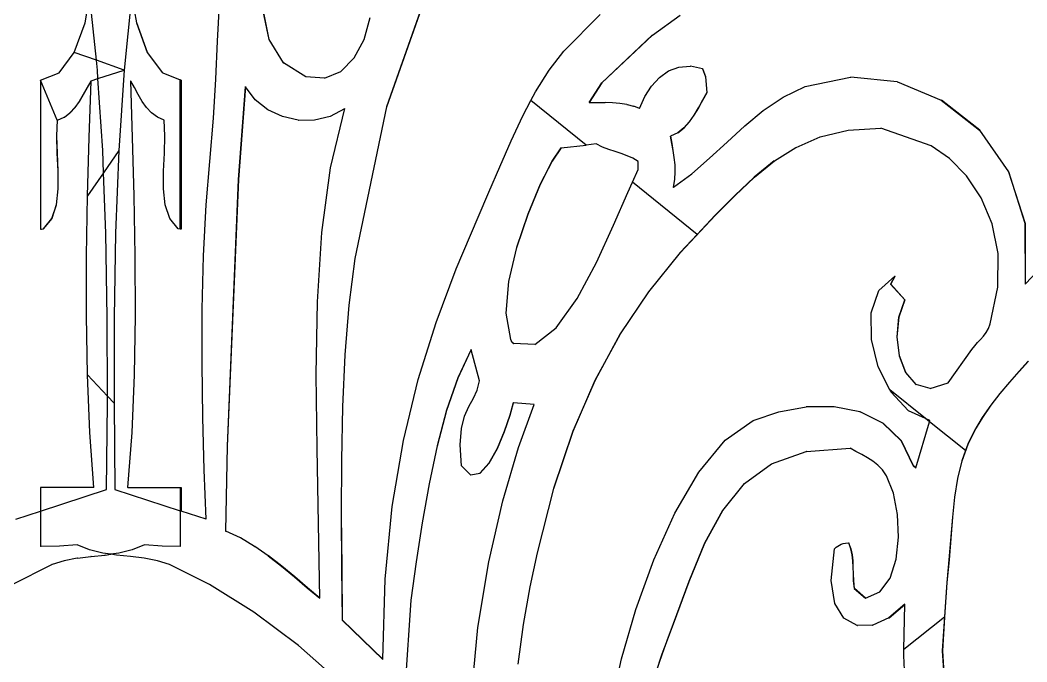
# Model space of a CAD drawing. Header units: inches. Extents: x -343 to 13887, y -13069 to -746.
# Drawn here: x 2805.66 to 2816.23, y -9220.88 to -9214.14 of the extents above; entities that cross this region are included whole.
import ezdxf

# ---------------------------------------------------------------- set-up
doc = ezdxf.new("R2010")
doc.units = ezdxf.units.IN
doc.header["$LTSCALE"] = 17
doc.header["$MEASUREMENT"] = 0

msp = doc.modelspace()

# ---------------------------------------------------------------- linework, layer by layer
for p, q in [((2809.51, -9215.055), (2809.985, -9213.705)), ((2806.342, -9214.17), (2806.392, -9213.889)), ((2806.461, -9214.565), (2806.392, -9213.889)), ((2806.832, -9213.889), (2806.752, -9214.669)), ((2806.833, -9213.899), (2806.882, -9214.17)), ((2806.885, -9214.17), (2806.834, -9213.889)), ((2807.734, -9214.365), (2807.755, -9213.979)), ((2808.21, -9214.05), (2808.272, -9214.348)), ((2808.275, -9214.348), (2808.213, -9214.05)), ((2809.273, -9214.346), (2809.335, -9214.116)), ((2809.86, -9214.051), (2809.507, -9215.055)), ((2811.367, -9214.468), (2811.749, -9214.084)), ((2812.298, -9214.302), (2812.588, -9214.091)), ((2806.229, -9214.482), (2806.342, -9214.17)), ((2806.885, -9214.17), (2806.882, -9214.17)), ((2806.882, -9214.17), (2806.994, -9214.482)), ((2806.997, -9214.482), (2806.885, -9214.17)), ((2808.272, -9214.348), (2808.275, -9214.348)), ((2808.272, -9214.348), (2808.421, -9214.59)), ((2808.424, -9214.59), (2808.275, -9214.348)), ((2809.168, -9214.54), (2809.273, -9214.346)), ((2812.295, -9214.302), (2811.765, -9214.8)), ((2811.768, -9214.8), (2812.298, -9214.302)), ((2812.295, -9214.302), (2812.298, -9214.302)), ((2807.715, -9214.763), (2807.734, -9214.365)), ((2806.069, -9214.697), (2806.229, -9214.482)), ((2806.461, -9214.565), (2806.229, -9214.482)), ((2806.997, -9214.482), (2806.994, -9214.482)), ((2806.994, -9214.482), (2807.154, -9214.697)), ((2807.157, -9214.697), (2806.997, -9214.482)), ((2809.027, -9214.681), (2809.168, -9214.54)), ((2811.213, -9214.668), (2811.367, -9214.468)), ((2806.752, -9214.669), (2806.461, -9214.565)), ((2806.472, -9214.669), (2806.461, -9214.565)), ((2808.421, -9214.59), (2808.424, -9214.59)), ((2808.658, -9214.738), (2808.424, -9214.59)), ((2811.07, -9214.897), (2811.213, -9214.668)), ((2812.467, -9214.677), (2812.575, -9214.636)), ((2812.575, -9214.636), (2812.695, -9214.628)), ((2812.695, -9214.628), (2812.698, -9214.628)), ((2812.825, -9214.655), (2812.698, -9214.628)), ((2812.825, -9214.655), (2812.828, -9214.655)), ((2812.825, -9214.655), (2812.855, -9214.738)), ((2812.857, -9214.738), (2812.828, -9214.655)), ((2805.876, -9214.773), (2806.069, -9214.697)), ((2805.876, -9214.773), (2805.876, -9216.336)), ((2806.051, -9215.194), (2805.876, -9214.773)), ((2806.405, -9214.779), (2806.477, -9214.756)), ((2806.477, -9214.756), (2806.472, -9214.669)), ((2806.477, -9214.756), (2806.752, -9214.669)), ((2806.527, -9215.512), (2806.477, -9214.756)), ((2806.752, -9214.669), (2806.696, -9215.512)), ((2807.157, -9214.697), (2807.154, -9214.697)), ((2807.157, -9214.697), (2807.342, -9214.771)), ((2807.35, -9214.773), (2807.342, -9214.771)), ((2807.342, -9214.793), (2807.342, -9214.771)), ((2807.342, -9214.793), (2807.35, -9214.773)), ((2807.35, -9214.773), (2807.35, -9216.336)), ((2807.692, -9215.171), (2807.715, -9214.763)), ((2808.658, -9214.738), (2808.661, -9214.738)), ((2808.855, -9214.753), (2808.661, -9214.738)), ((2808.855, -9214.753), (2809.027, -9214.681)), ((2812.288, -9214.835), (2812.371, -9214.744)), ((2812.371, -9214.744), (2812.467, -9214.677)), ((2812.855, -9214.738), (2812.857, -9214.738)), ((2812.855, -9214.738), (2812.869, -9214.904)), ((2812.872, -9214.904), (2812.857, -9214.738)), ((2813.9, -9214.841), (2814.378, -9214.742)), ((2814.378, -9214.742), (2814.38, -9214.742)), ((2814.866, -9214.792), (2814.38, -9214.742)), ((2806.363, -9214.852), (2806.322, -9214.925)), ((2806.325, -9214.925), (2806.366, -9214.852)), ((2806.405, -9214.779), (2806.363, -9214.852)), ((2806.366, -9214.852), (2806.363, -9214.852)), ((2806.366, -9214.852), (2806.405, -9214.784)), ((2806.385, -9215.374), (2806.405, -9214.784)), ((2806.405, -9214.784), (2806.405, -9214.779)), ((2806.819, -9214.779), (2806.838, -9215.374)), ((2806.822, -9214.784), (2806.819, -9214.779)), ((2806.841, -9215.374), (2806.822, -9214.784)), ((2806.861, -9214.852), (2806.822, -9214.784)), ((2806.901, -9214.925), (2806.861, -9214.852)), ((2807.342, -9216.336), (2807.342, -9214.793)), ((2808.025, -9214.841), (2807.951, -9215.816)), ((2807.954, -9215.816), (2808.027, -9214.845)), ((2808.027, -9214.845), (2808.025, -9214.841)), ((2808.129, -9214.979), (2808.027, -9214.845)), ((2811.765, -9214.8), (2811.632, -9215.007)), ((2811.635, -9215.007), (2811.768, -9214.8)), ((2811.765, -9214.8), (2811.768, -9214.8)), ((2812.218, -9214.945), (2812.288, -9214.835)), ((2813.67, -9214.953), (2813.9, -9214.841)), ((2814.866, -9214.792), (2814.869, -9214.792)), ((2814.869, -9214.792), (2815.33, -9214.982)), ((2806.322, -9214.925), (2806.281, -9214.996)), ((2806.283, -9214.996), (2806.325, -9214.925)), ((2806.322, -9214.925), (2806.325, -9214.925)), ((2806.943, -9214.996), (2806.901, -9214.925)), ((2808.262, -9215.084), (2808.129, -9214.979)), ((2811.022, -9214.988), (2811.07, -9214.897)), ((2812.162, -9215.07), (2812.218, -9214.945)), ((2812.824, -9214.983), (2812.78, -9215.063)), ((2812.783, -9215.063), (2812.827, -9214.983)), ((2812.869, -9214.904), (2812.824, -9214.983)), ((2812.824, -9214.983), (2812.827, -9214.983)), ((2812.827, -9214.983), (2812.872, -9214.904)), ((2812.869, -9214.904), (2812.872, -9214.904)), ((2813.461, -9215.093), (2813.67, -9214.953)), ((2815.33, -9214.982), (2815.732, -9215.3)), ((2815.33, -9214.982), (2815.333, -9214.982)), ((2815.735, -9215.3), (2815.333, -9214.982)), ((2806.235, -9215.061), (2806.183, -9215.117)), ((2806.186, -9215.117), (2806.238, -9215.061)), ((2806.281, -9214.996), (2806.235, -9215.061)), ((2806.235, -9215.061), (2806.238, -9215.061)), ((2806.238, -9215.061), (2806.283, -9214.996)), ((2806.281, -9214.996), (2806.283, -9214.996)), ((2806.988, -9215.061), (2806.943, -9214.996)), ((2807.04, -9215.117), (2806.988, -9215.061)), ((2808.415, -9215.156), (2808.262, -9215.084)), ((2808.918, -9215.15), (2809.07, -9215.071)), ((2808.919, -9215.693), (2809.07, -9215.071)), ((2809.07, -9215.071), (2809.07, -9215.07)), ((2809.507, -9215.055), (2809.173, -9216.646)), ((2809.176, -9216.646), (2809.51, -9215.055)), ((2809.507, -9215.055), (2809.51, -9215.055)), ((2810.938, -9215.147), (2811.022, -9214.988)), ((2811.602, -9215.455), (2811.022, -9214.988)), ((2811.632, -9215.007), (2811.635, -9215.007)), ((2811.635, -9215.007), (2811.716, -9215.007)), ((2811.716, -9215.007), (2811.719, -9215.007)), ((2811.719, -9215.007), (2811.717, -9215.007)), ((2811.719, -9215.007), (2811.798, -9215.007)), ((2811.798, -9215.007), (2811.801, -9215.007)), ((2811.878, -9215.011), (2811.801, -9215.007)), ((2811.878, -9215.011), (2811.88, -9215.011)), ((2811.955, -9215.017), (2811.88, -9215.011)), ((2811.955, -9215.017), (2811.957, -9215.017)), ((2812.028, -9215.029), (2811.957, -9215.017)), ((2812.028, -9215.029), (2812.031, -9215.029)), ((2812.031, -9215.029), (2812.098, -9215.046)), ((2812.098, -9215.046), (2812.101, -9215.046)), ((2812.162, -9215.07), (2812.101, -9215.046)), ((2812.78, -9215.063), (2812.734, -9215.14)), ((2812.737, -9215.14), (2812.783, -9215.063)), ((2812.78, -9215.063), (2812.783, -9215.063)), ((2806.051, -9215.194), (2806.043, -9215.358)), ((2806.045, -9215.358), (2806.054, -9215.194)), ((2806.051, -9215.194), (2806.054, -9215.194)), ((2806.054, -9215.194), (2806.123, -9215.163)), ((2806.123, -9215.163), (2806.126, -9215.163)), ((2806.126, -9215.163), (2806.183, -9215.117)), ((2806.183, -9215.117), (2806.186, -9215.117)), ((2807.101, -9215.163), (2807.04, -9215.117)), ((2807.172, -9215.194), (2807.101, -9215.163)), ((2807.181, -9215.358), (2807.172, -9215.194)), ((2807.614, -9216.084), (2807.692, -9215.171)), ((2808.58, -9215.192), (2808.415, -9215.156)), ((2808.58, -9215.192), (2808.583, -9215.192)), ((2808.583, -9215.192), (2808.749, -9215.191)), ((2808.749, -9215.191), (2808.752, -9215.191)), ((2808.752, -9215.191), (2808.915, -9215.15)), ((2808.915, -9215.15), (2808.918, -9215.15)), ((2810.814, -9215.412), (2810.938, -9215.147)), ((2812.734, -9215.14), (2812.684, -9215.212)), ((2812.687, -9215.212), (2812.737, -9215.14)), ((2812.734, -9215.14), (2812.737, -9215.14)), ((2813.266, -9215.253), (2813.461, -9215.093)), ((2812.628, -9215.274), (2812.563, -9215.325)), ((2812.566, -9215.325), (2812.631, -9215.274)), ((2812.684, -9215.212), (2812.628, -9215.274)), ((2812.628, -9215.274), (2812.631, -9215.274)), ((2812.631, -9215.274), (2812.687, -9215.212)), ((2812.684, -9215.212), (2812.687, -9215.212)), ((2813.081, -9215.424), (2813.266, -9215.253)), ((2814.06, -9215.369), (2814.351, -9215.3)), ((2814.354, -9215.3), (2814.351, -9215.3)), ((2814.354, -9215.3), (2814.696, -9215.277)), ((2815.225, -9215.464), (2814.696, -9215.277)), ((2815.732, -9215.3), (2815.735, -9215.3)), ((2815.732, -9215.3), (2816.037, -9215.735)), ((2816.04, -9215.735), (2815.735, -9215.3)), ((2806.043, -9215.358), (2806.048, -9215.54)), ((2806.043, -9215.358), (2806.045, -9215.358)), ((2806.051, -9215.54), (2806.045, -9215.358)), ((2806.369, -9215.989), (2806.385, -9215.374)), ((2806.838, -9215.374), (2806.855, -9215.989)), ((2806.841, -9215.374), (2806.838, -9215.374)), ((2806.858, -9215.989), (2806.841, -9215.374)), ((2807.176, -9215.54), (2807.181, -9215.358)), ((2812.486, -9215.36), (2812.489, -9215.36)), ((2812.486, -9215.36), (2812.5, -9215.437)), ((2812.563, -9215.325), (2812.489, -9215.36)), ((2812.503, -9215.437), (2812.489, -9215.36)), ((2812.563, -9215.325), (2812.566, -9215.325)), ((2813.805, -9215.479), (2814.057, -9215.369)), ((2814.057, -9215.369), (2814.06, -9215.369)), ((2806.536, -9215.745), (2806.527, -9215.512)), ((2806.696, -9215.512), (2806.536, -9215.745)), ((2806.696, -9215.512), (2806.663, -9216.38)), ((2810.696, -9215.682), (2810.814, -9215.412)), ((2811.338, -9215.484), (2811.245, -9215.625)), ((2811.247, -9215.625), (2811.341, -9215.484)), ((2811.341, -9215.484), (2811.338, -9215.484)), ((2811.341, -9215.484), (2811.602, -9215.455)), ((2811.707, -9215.443), (2811.602, -9215.455)), ((2811.772, -9215.476), (2811.707, -9215.443)), ((2811.839, -9215.501), (2811.772, -9215.476)), ((2811.905, -9215.523), (2811.839, -9215.501)), ((2812.5, -9215.437), (2812.503, -9215.437)), ((2812.5, -9215.437), (2812.513, -9215.512)), ((2812.516, -9215.512), (2812.503, -9215.437)), ((2812.513, -9215.512), (2812.516, -9215.512)), ((2812.513, -9215.512), (2812.524, -9215.587)), ((2812.527, -9215.587), (2812.516, -9215.512)), ((2812.897, -9215.594), (2813.081, -9215.424)), ((2813.578, -9215.622), (2813.802, -9215.479)), ((2813.802, -9215.479), (2813.805, -9215.479)), ((2815.416, -9215.596), (2815.225, -9215.464)), ((2806.048, -9215.54), (2806.051, -9215.54)), ((2806.048, -9215.54), (2806.056, -9215.729)), ((2806.059, -9215.729), (2806.051, -9215.54)), ((2807.167, -9215.729), (2807.176, -9215.54)), ((2811.97, -9215.544), (2811.905, -9215.523)), ((2812.033, -9215.567), (2811.97, -9215.544)), ((2812.092, -9215.594), (2812.033, -9215.567)), ((2812.148, -9215.629), (2812.092, -9215.594)), ((2812.524, -9215.587), (2812.532, -9215.661)), ((2812.524, -9215.587), (2812.527, -9215.587)), ((2812.535, -9215.661), (2812.527, -9215.587)), ((2812.711, -9215.756), (2812.897, -9215.594)), ((2815.594, -9215.779), (2815.416, -9215.596)), ((2808.827, -9216.374), (2808.919, -9215.693)), ((2810.581, -9215.951), (2810.696, -9215.682)), ((2811.245, -9215.625), (2811.121, -9215.867)), ((2811.124, -9215.867), (2811.247, -9215.625)), ((2811.245, -9215.625), (2811.247, -9215.625)), ((2812.087, -9215.845), (2812.148, -9215.712)), ((2812.148, -9215.712), (2812.148, -9215.629)), ((2812.532, -9215.661), (2812.534, -9215.737)), ((2812.532, -9215.661), (2812.535, -9215.661)), ((2812.537, -9215.737), (2812.535, -9215.661)), ((2813.575, -9215.622), (2813.366, -9215.792)), ((2813.369, -9215.792), (2813.578, -9215.622)), ((2813.575, -9215.622), (2813.578, -9215.622)), ((2816.215, -9216.912), (2817.375, -9215.671)), ((2806.056, -9215.729), (2806.059, -9215.729)), ((2806.056, -9215.729), (2806.057, -9215.914)), ((2806.06, -9215.914), (2806.059, -9215.729)), ((2806.536, -9215.745), (2806.369, -9215.989)), ((2806.56, -9216.38), (2806.536, -9215.745)), ((2807.166, -9215.914), (2807.167, -9215.729)), ((2807.951, -9215.816), (2807.833, -9218.616)), ((2807.836, -9218.616), (2807.954, -9215.816)), ((2807.954, -9215.816), (2807.951, -9215.816)), ((2812.529, -9215.816), (2812.516, -9215.899)), ((2812.519, -9215.897), (2812.711, -9215.756)), ((2812.519, -9215.897), (2812.532, -9215.816)), ((2812.534, -9215.737), (2812.529, -9215.816)), ((2812.529, -9215.816), (2812.532, -9215.816)), ((2812.532, -9215.816), (2812.537, -9215.737)), ((2812.534, -9215.737), (2812.537, -9215.737)), ((2813.366, -9215.792), (2813.164, -9215.984)), ((2813.166, -9215.984), (2813.369, -9215.792)), ((2813.366, -9215.792), (2813.369, -9215.792)), ((2815.748, -9216.008), (2815.594, -9215.779)), ((2816.037, -9215.735), (2816.209, -9216.277)), ((2816.037, -9215.735), (2816.04, -9215.735)), ((2816.212, -9216.277), (2816.04, -9215.735)), ((2806.057, -9215.914), (2806.039, -9216.084)), ((2806.042, -9216.084), (2806.06, -9215.914)), ((2806.057, -9215.914), (2806.06, -9215.914)), ((2807.184, -9216.084), (2807.166, -9215.914)), ((2811.121, -9215.867), (2810.989, -9216.18)), ((2810.992, -9216.18), (2811.124, -9215.867)), ((2811.121, -9215.867), (2811.124, -9215.867)), ((2812.038, -9215.952), (2812.087, -9215.845)), ((2812.766, -9216.393), (2812.087, -9215.845)), ((2812.516, -9215.899), (2812.519, -9215.897)), ((2806.358, -9216.617), (2806.369, -9215.989)), ((2806.855, -9215.989), (2806.866, -9216.617)), ((2806.858, -9215.989), (2806.855, -9215.989)), ((2806.868, -9216.617), (2806.858, -9215.989)), ((2810.469, -9216.21), (2810.581, -9215.951)), ((2811.888, -9216.296), (2812.038, -9215.952)), ((2813.164, -9215.984), (2812.958, -9216.189)), ((2812.961, -9216.189), (2813.166, -9215.984)), ((2813.164, -9215.984), (2813.166, -9215.984)), ((2815.864, -9216.281), (2815.748, -9216.008)), ((2806.039, -9216.084), (2805.992, -9216.227)), ((2805.995, -9216.227), (2806.042, -9216.084)), ((2806.039, -9216.084), (2806.042, -9216.084)), ((2807.232, -9216.227), (2807.184, -9216.084)), ((2807.587, -9216.618), (2807.614, -9216.084)), ((2805.992, -9216.227), (2805.904, -9216.335)), ((2805.907, -9216.335), (2805.995, -9216.227)), ((2805.992, -9216.227), (2805.995, -9216.227)), ((2807.319, -9216.335), (2807.232, -9216.227)), ((2810.238, -9216.754), (2810.469, -9216.21)), ((2810.989, -9216.18), (2810.87, -9216.531)), ((2810.873, -9216.531), (2810.992, -9216.18)), ((2810.989, -9216.18), (2810.992, -9216.18)), ((2812.592, -9216.582), (2812.961, -9216.189)), ((2812.958, -9216.189), (2812.766, -9216.393)), ((2812.958, -9216.189), (2812.961, -9216.189)), ((2805.876, -9216.336), (2805.885, -9216.336)), ((2805.885, -9216.336), (2805.904, -9216.335)), ((2805.904, -9216.335), (2805.907, -9216.335)), ((2807.342, -9216.336), (2807.319, -9216.335)), ((2807.35, -9216.336), (2807.342, -9216.336)), ((2811.709, -9216.687), (2811.888, -9216.296)), ((2815.927, -9216.594), (2815.864, -9216.281)), ((2816.209, -9216.277), (2816.212, -9216.915)), ((2816.209, -9216.277), (2816.212, -9216.277)), ((2816.215, -9216.912), (2816.212, -9216.277)), ((2806.575, -9217.266), (2806.56, -9216.38)), ((2806.663, -9216.38), (2806.648, -9217.266)), ((2808.781, -9217.101), (2808.827, -9216.374)), ((2812.766, -9216.393), (2812.589, -9216.582)), ((2810.87, -9216.531), (2810.786, -9216.888)), ((2810.789, -9216.888), (2810.873, -9216.531)), ((2810.87, -9216.531), (2810.873, -9216.531)), ((2806.356, -9217.246), (2806.358, -9216.617)), ((2806.866, -9216.617), (2806.867, -9217.246)), ((2806.868, -9216.617), (2806.866, -9216.617)), ((2806.87, -9217.246), (2806.868, -9216.617)), ((2807.573, -9217.178), (2807.587, -9216.618)), ((2809.173, -9216.646), (2809.112, -9217.134)), ((2809.114, -9217.134), (2809.176, -9216.646)), ((2809.173, -9216.646), (2809.176, -9216.646)), ((2812.589, -9216.582), (2812.257, -9216.994)), ((2812.26, -9216.994), (2812.592, -9216.582)), ((2812.589, -9216.582), (2812.592, -9216.582)), ((2815.925, -9216.945), (2815.927, -9216.594)), ((2810.026, -9217.319), (2810.238, -9216.754)), ((2811.506, -9217.066), (2811.709, -9216.687)), ((2814.674, -9216.983), (2814.843, -9216.832)), ((2814.84, -9216.837), (2814.798, -9216.915)), ((2814.801, -9216.915), (2814.845, -9216.832)), ((2814.845, -9216.832), (2814.84, -9216.837)), ((2814.843, -9216.832), (2814.84, -9216.837)), ((2814.843, -9216.832), (2814.845, -9216.832)), ((2810.786, -9216.888), (2810.758, -9217.221)), ((2810.761, -9217.221), (2810.789, -9216.888)), ((2810.786, -9216.888), (2810.789, -9216.888)), ((2814.595, -9217.216), (2814.674, -9216.983)), ((2814.798, -9216.915), (2814.801, -9216.915)), ((2814.798, -9216.915), (2814.946, -9217.081)), ((2814.948, -9217.081), (2814.801, -9216.915)), ((2815.844, -9217.33), (2815.925, -9216.945)), ((2816.212, -9216.915), (2816.215, -9216.912)), ((2811.287, -9217.373), (2811.506, -9217.066)), ((2812.257, -9216.994), (2811.96, -9217.437)), ((2811.962, -9217.437), (2812.26, -9216.994)), ((2812.257, -9216.994), (2812.26, -9216.994)), ((2814.946, -9217.081), (2814.883, -9217.262)), ((2814.885, -9217.262), (2814.948, -9217.081)), ((2814.946, -9217.081), (2814.948, -9217.081)), ((2807.57, -9217.748), (2807.573, -9217.178)), ((2808.769, -9217.862), (2808.781, -9217.101)), ((2809.112, -9217.134), (2809.07, -9217.656)), ((2809.073, -9217.656), (2809.114, -9217.134)), ((2809.112, -9217.134), (2809.114, -9217.134)), ((2806.366, -9217.868), (2806.356, -9217.246)), ((2806.576, -9218.091), (2806.575, -9217.266)), ((2806.648, -9217.266), (2806.647, -9218.165)), ((2806.867, -9217.246), (2806.857, -9217.868)), ((2806.86, -9217.868), (2806.87, -9217.246)), ((2806.87, -9217.246), (2806.867, -9217.246)), ((2810.758, -9217.221), (2810.761, -9217.221)), ((2810.758, -9217.221), (2810.808, -9217.496)), ((2810.811, -9217.496), (2810.761, -9217.221)), ((2814.596, -9217.495), (2814.595, -9217.216)), ((2814.883, -9217.262), (2814.864, -9217.467)), ((2814.867, -9217.467), (2814.885, -9217.262)), ((2814.883, -9217.262), (2814.885, -9217.262)), ((2809.839, -9217.915), (2810.026, -9217.319)), ((2811.062, -9217.549), (2811.287, -9217.373)), ((2815.8, -9217.422), (2815.825, -9217.379)), ((2815.825, -9217.379), (2815.844, -9217.33)), ((2810.808, -9217.496), (2810.814, -9217.509)), ((2810.808, -9217.496), (2810.811, -9217.496)), ((2810.817, -9217.509), (2810.811, -9217.496)), ((2810.814, -9217.509), (2810.817, -9217.509)), ((2810.814, -9217.509), (2810.818, -9217.516)), ((2810.82, -9217.516), (2810.817, -9217.509)), ((2810.818, -9217.516), (2810.823, -9217.523)), ((2810.818, -9217.516), (2810.82, -9217.516)), ((2810.825, -9217.523), (2810.82, -9217.516)), ((2811.96, -9217.437), (2811.695, -9217.922)), ((2811.698, -9217.922), (2811.962, -9217.437)), ((2811.96, -9217.437), (2811.962, -9217.437)), ((2814.668, -9217.784), (2814.596, -9217.495)), ((2814.864, -9217.467), (2814.867, -9217.467)), ((2814.864, -9217.467), (2814.888, -9217.669)), ((2814.891, -9217.669), (2814.867, -9217.467)), ((2815.711, -9217.529), (2815.742, -9217.495)), ((2815.742, -9217.495), (2815.772, -9217.46)), ((2815.772, -9217.46), (2815.8, -9217.422)), ((2810.395, -9217.6), (2810.255, -9217.897)), ((2810.258, -9217.897), (2810.396, -9217.603)), ((2810.396, -9217.603), (2810.395, -9217.6)), ((2810.484, -9217.931), (2810.396, -9217.603)), ((2810.823, -9217.523), (2810.825, -9217.523)), ((2810.823, -9217.523), (2810.828, -9217.528)), ((2810.831, -9217.528), (2810.825, -9217.523)), ((2810.828, -9217.528), (2810.831, -9217.528)), ((2810.828, -9217.528), (2810.837, -9217.537)), ((2810.84, -9217.537), (2810.831, -9217.528)), ((2810.837, -9217.537), (2810.84, -9217.537)), ((2811.062, -9217.549), (2810.84, -9217.537)), ((2815.402, -9217.952), (2815.652, -9217.6)), ((2815.652, -9217.6), (2815.681, -9217.563)), ((2815.681, -9217.563), (2815.711, -9217.529)), ((2809.07, -9217.656), (2809.046, -9218.203)), ((2809.049, -9218.203), (2809.073, -9217.656)), ((2809.07, -9217.656), (2809.073, -9217.656)), ((2814.888, -9217.669), (2814.955, -9217.844)), ((2814.888, -9217.669), (2814.891, -9217.669)), ((2814.958, -9217.844), (2814.891, -9217.669)), ((2816.241, -9217.724), (2816.144, -9217.833)), ((2816.147, -9217.833), (2816.244, -9217.724)), ((2807.577, -9218.315), (2807.57, -9217.748)), ((2814.789, -9218.023), (2814.668, -9217.784)), ((2816.144, -9217.833), (2816.045, -9217.945)), ((2816.048, -9217.945), (2816.147, -9217.833)), ((2816.144, -9217.833), (2816.147, -9217.833)), ((2806.391, -9218.473), (2806.366, -9217.868)), ((2806.366, -9217.868), (2806.576, -9218.091)), ((2806.857, -9217.868), (2806.832, -9218.473)), ((2806.835, -9218.473), (2806.86, -9217.868)), ((2806.86, -9217.868), (2806.857, -9217.868)), ((2808.777, -9218.642), (2808.769, -9217.862)), ((2809.684, -9218.555), (2809.839, -9217.915)), ((2810.255, -9217.897), (2810.136, -9218.238)), ((2810.139, -9218.238), (2810.258, -9217.897)), ((2810.258, -9217.897), (2810.255, -9217.897)), ((2810.459, -9218.027), (2810.484, -9217.931)), ((2811.695, -9217.922), (2811.463, -9218.46)), ((2811.465, -9218.46), (2811.698, -9217.922)), ((2811.695, -9217.922), (2811.698, -9217.922)), ((2814.955, -9217.844), (2814.958, -9217.844)), ((2814.955, -9217.844), (2815.064, -9217.967)), ((2815.067, -9217.967), (2814.958, -9217.844)), ((2810.419, -9218.112), (2810.459, -9218.027)), ((2814.801, -9218.046), (2814.789, -9218.023)), ((2815.165, -9218.326), (2814.789, -9218.023)), ((2814.985, -9218.246), (2814.801, -9218.046)), ((2815.064, -9217.967), (2815.067, -9217.967)), ((2815.213, -9218.011), (2815.067, -9217.967)), ((2815.213, -9218.011), (2815.402, -9217.952)), ((2816.045, -9217.945), (2815.946, -9218.063)), ((2815.949, -9218.063), (2816.048, -9217.945)), ((2816.045, -9217.945), (2816.048, -9217.945)), ((2806.576, -9218.091), (2806.647, -9218.165)), ((2806.576, -9218.165), (2806.576, -9218.091)), ((2810.372, -9218.2), (2810.419, -9218.112)), ((2815.946, -9218.063), (2815.851, -9218.186)), ((2815.854, -9218.186), (2815.949, -9218.063)), ((2815.946, -9218.063), (2815.949, -9218.063)), ((2806.568, -9219.072), (2806.576, -9218.165)), ((2806.647, -9218.165), (2806.655, -9219.072)), ((2809.046, -9218.203), (2809.035, -9218.764)), ((2809.037, -9218.764), (2809.049, -9218.203)), ((2809.046, -9218.203), (2809.049, -9218.203)), ((2810.136, -9218.238), (2810.037, -9218.612)), ((2810.04, -9218.612), (2810.139, -9218.238)), ((2810.136, -9218.238), (2810.139, -9218.238)), ((2810.326, -9218.302), (2810.372, -9218.2)), ((2810.837, -9218.16), (2810.801, -9218.292)), ((2810.804, -9218.292), (2810.84, -9218.16)), ((2810.84, -9218.16), (2810.837, -9218.16)), ((2811.058, -9218.18), (2810.84, -9218.16)), ((2810.892, -9218.629), (2811.058, -9218.18)), ((2813.355, -9218.346), (2813.624, -9218.254)), ((2813.624, -9218.254), (2813.912, -9218.204)), ((2814.204, -9218.202), (2813.912, -9218.204)), ((2814.475, -9218.256), (2814.204, -9218.202)), ((2814.475, -9218.256), (2814.478, -9218.256)), ((2814.717, -9218.373), (2814.478, -9218.256)), ((2815.165, -9218.326), (2814.985, -9218.246)), ((2815.851, -9218.186), (2815.761, -9218.315)), ((2815.764, -9218.315), (2815.854, -9218.186)), ((2815.851, -9218.186), (2815.854, -9218.186)), ((2807.592, -9218.865), (2807.577, -9218.315)), ((2810.292, -9218.432), (2810.326, -9218.302)), ((2810.801, -9218.292), (2810.742, -9218.463)), ((2810.745, -9218.463), (2810.804, -9218.292)), ((2810.801, -9218.292), (2810.804, -9218.292)), ((2813.061, -9218.553), (2813.355, -9218.346)), ((2815.064, -9218.842), (2815.207, -9218.36)), ((2815.211, -9218.346), (2815.165, -9218.326)), ((2815.207, -9218.36), (2815.165, -9218.326)), ((2815.207, -9218.36), (2815.211, -9218.346)), ((2815.584, -9218.663), (2815.207, -9218.36)), ((2815.761, -9218.315), (2815.679, -9218.451)), ((2815.682, -9218.451), (2815.764, -9218.315)), ((2815.761, -9218.315), (2815.764, -9218.315)), ((2810.278, -9218.601), (2810.292, -9218.432)), ((2810.742, -9218.463), (2810.667, -9218.641)), ((2810.67, -9218.641), (2810.745, -9218.463)), ((2810.742, -9218.463), (2810.745, -9218.463)), ((2811.463, -9218.46), (2811.261, -9219.061)), ((2811.263, -9219.061), (2811.465, -9218.46)), ((2811.463, -9218.46), (2811.465, -9218.46)), ((2814.717, -9218.373), (2814.719, -9218.373)), ((2814.717, -9218.373), (2814.909, -9218.56)), ((2814.911, -9218.56), (2814.719, -9218.373)), ((2815.679, -9218.451), (2815.608, -9218.595)), ((2815.611, -9218.595), (2815.682, -9218.451)), ((2815.679, -9218.451), (2815.682, -9218.451)), ((2806.434, -9219.051), (2806.391, -9218.473)), ((2806.832, -9218.473), (2806.789, -9219.051)), ((2806.792, -9219.051), (2806.835, -9218.473)), ((2806.835, -9218.473), (2806.832, -9218.473)), ((2809.567, -9219.251), (2809.684, -9218.555)), ((2812.785, -9218.888), (2813.061, -9218.553)), ((2814.909, -9218.56), (2814.911, -9218.56)), ((2814.909, -9218.56), (2815.034, -9218.823)), ((2815.037, -9218.823), (2814.911, -9218.56)), ((2807.833, -9218.616), (2807.818, -9219.508)), ((2807.821, -9219.508), (2807.836, -9218.616)), ((2807.833, -9218.616), (2807.836, -9218.616)), ((2808.793, -9219.43), (2808.777, -9218.642)), ((2810.037, -9218.612), (2809.953, -9219.01)), ((2809.956, -9219.01), (2810.04, -9218.612)), ((2810.037, -9218.612), (2810.04, -9218.612)), ((2810.292, -9218.823), (2810.278, -9218.601)), ((2810.667, -9218.641), (2810.58, -9218.796)), ((2810.583, -9218.796), (2810.67, -9218.641)), ((2810.667, -9218.641), (2810.67, -9218.641)), ((2810.728, -9219.19), (2810.892, -9218.629)), ((2813.549, -9218.8), (2813.911, -9218.673)), ((2813.914, -9218.673), (2813.911, -9218.673)), ((2813.914, -9218.673), (2814.372, -9218.637)), ((2814.434, -9218.672), (2814.372, -9218.637)), ((2814.495, -9218.705), (2814.434, -9218.672)), ((2815.584, -9218.663), (2815.545, -9218.77)), ((2815.548, -9218.77), (2815.611, -9218.595)), ((2815.608, -9218.595), (2815.584, -9218.663)), ((2815.608, -9218.595), (2815.611, -9218.595)), ((2809.035, -9218.764), (2809.032, -9219.331)), ((2809.035, -9218.764), (2809.037, -9218.764)), ((2809.035, -9219.331), (2809.037, -9218.764)), ((2814.555, -9218.737), (2814.495, -9218.705)), ((2814.611, -9218.773), (2814.555, -9218.737)), ((2814.664, -9218.814), (2814.611, -9218.773)), ((2815.545, -9218.77), (2815.501, -9218.956)), ((2815.504, -9218.956), (2815.548, -9218.77)), ((2815.545, -9218.77), (2815.548, -9218.77)), ((2807.612, -9219.382), (2807.592, -9218.865)), ((2810.388, -9218.918), (2810.292, -9218.823)), ((2810.58, -9218.796), (2810.485, -9218.899)), ((2810.488, -9218.899), (2810.583, -9218.796)), ((2810.58, -9218.796), (2810.583, -9218.796)), ((2812.534, -9219.318), (2812.785, -9218.888)), ((2813.263, -9219.008), (2813.547, -9218.8)), ((2813.547, -9218.8), (2813.549, -9218.8)), ((2814.712, -9218.864), (2814.664, -9218.814)), ((2814.754, -9218.927), (2814.712, -9218.864)), ((2815.034, -9218.823), (2815.037, -9218.823)), ((2815.064, -9218.842), (2815.037, -9218.823)), ((2815.037, -9218.823), (2815.063, -9218.844)), ((2815.063, -9218.844), (2815.064, -9218.842)), ((2810.388, -9218.918), (2810.391, -9218.918)), ((2810.391, -9218.918), (2810.485, -9218.899)), ((2810.485, -9218.899), (2810.488, -9218.899)), ((2814.827, -9219.11), (2814.754, -9218.927)), ((2815.501, -9218.956), (2815.47, -9219.153)), ((2815.473, -9219.153), (2815.504, -9218.956)), ((2815.501, -9218.956), (2815.504, -9218.956)), ((2805.876, -9219.051), (2805.876, -9219.297)), ((2806.434, -9219.051), (2805.876, -9219.051)), ((2805.876, -9219.297), (2806.568, -9219.072)), ((2806.655, -9219.072), (2807.342, -9219.294)), ((2806.792, -9219.051), (2806.789, -9219.051)), ((2806.792, -9219.051), (2807.342, -9219.051)), ((2807.342, -9219.051), (2807.35, -9219.051)), ((2807.342, -9219.051), (2807.342, -9219.294)), ((2807.35, -9219.051), (2807.35, -9219.298)), ((2809.953, -9219.01), (2809.882, -9219.42)), ((2809.884, -9219.42), (2809.956, -9219.01)), ((2809.953, -9219.01), (2809.956, -9219.01)), ((2811.261, -9219.061), (2811.088, -9219.736)), ((2811.09, -9219.736), (2811.263, -9219.061)), ((2811.261, -9219.061), (2811.263, -9219.061)), ((2813.26, -9219.008), (2813.033, -9219.29)), ((2813.036, -9219.29), (2813.263, -9219.008)), ((2813.26, -9219.008), (2813.263, -9219.008)), ((2810.58, -9219.832), (2810.728, -9219.19)), ((2814.871, -9219.333), (2814.827, -9219.11)), ((2815.47, -9219.153), (2815.448, -9219.361)), ((2815.451, -9219.361), (2815.473, -9219.153)), ((2815.47, -9219.153), (2815.473, -9219.153)), ((2805.614, -9219.382), (2805.876, -9219.297)), ((2805.876, -9219.297), (2805.876, -9219.671)), ((2807.35, -9219.298), (2807.342, -9219.294)), ((2807.342, -9219.294), (2807.342, -9219.671)), ((2807.612, -9219.382), (2807.35, -9219.298)), ((2809.492, -9220.014), (2809.567, -9219.251)), ((2812.311, -9219.81), (2812.534, -9219.318)), ((2813.033, -9219.29), (2812.846, -9219.635)), ((2812.848, -9219.635), (2813.036, -9219.29)), ((2813.033, -9219.29), (2813.036, -9219.29)), ((2809.032, -9219.331), (2809.035, -9219.331)), ((2809.032, -9219.331), (2809.036, -9219.893)), ((2809.039, -9219.893), (2809.035, -9219.331)), ((2809.882, -9219.42), (2809.819, -9219.831)), ((2809.822, -9219.831), (2809.884, -9219.42)), ((2809.882, -9219.42), (2809.884, -9219.42)), ((2814.882, -9219.571), (2814.871, -9219.333)), ((2815.448, -9219.361), (2815.412, -9219.808)), ((2815.414, -9219.808), (2815.451, -9219.361)), ((2815.448, -9219.361), (2815.451, -9219.361)), ((2807.818, -9219.508), (2807.821, -9219.508)), ((2807.972, -9219.58), (2807.821, -9219.508)), ((2808.805, -9220.21), (2808.793, -9219.43)), ((2807.972, -9219.58), (2807.975, -9219.58)), ((2808.121, -9219.669), (2807.975, -9219.58)), ((2814.299, -9219.639), (2814.325, -9219.635)), ((2814.325, -9219.635), (2814.357, -9219.632)), ((2814.357, -9219.632), (2814.359, -9219.632)), ((2814.357, -9219.632), (2814.38, -9219.693)), ((2814.382, -9219.693), (2814.359, -9219.632)), ((2814.857, -9219.801), (2814.882, -9219.571)), ((2805.882, -9219.671), (2805.876, -9219.671)), ((2806.074, -9219.667), (2805.882, -9219.671)), ((2806.258, -9219.653), (2806.074, -9219.667)), ((2806.387, -9219.705), (2806.258, -9219.653)), ((2806.527, -9219.738), (2806.387, -9219.705)), ((2806.612, -9219.75), (2806.527, -9219.738)), ((2806.696, -9219.738), (2806.613, -9219.75)), ((2806.836, -9219.705), (2806.696, -9219.738)), ((2806.966, -9219.653), (2806.836, -9219.705)), ((2807.15, -9219.667), (2806.966, -9219.653)), ((2807.342, -9219.671), (2807.15, -9219.667)), ((2808.121, -9219.669), (2808.124, -9219.669)), ((2808.265, -9219.768), (2808.124, -9219.669)), ((2811.088, -9219.736), (2811.012, -9220.093)), ((2811.015, -9220.093), (2811.09, -9219.736)), ((2811.088, -9219.736), (2811.09, -9219.736)), ((2812.846, -9219.635), (2812.679, -9220.036)), ((2812.682, -9220.036), (2812.848, -9219.635)), ((2812.846, -9219.635), (2812.848, -9219.635)), ((2814.174, -9220.026), (2814.209, -9219.694)), ((2814.209, -9219.694), (2814.228, -9219.678)), ((2814.228, -9219.678), (2814.245, -9219.665)), ((2814.245, -9219.665), (2814.261, -9219.654)), ((2814.261, -9219.654), (2814.279, -9219.646)), ((2814.279, -9219.646), (2814.299, -9219.639)), ((2814.38, -9219.693), (2814.382, -9219.693)), ((2814.38, -9219.693), (2814.393, -9219.756)), ((2814.396, -9219.756), (2814.382, -9219.693)), ((2806.121, -9219.819), (2805.997, -9219.86)), ((2806.124, -9219.819), (2806.121, -9219.819)), ((2806.259, -9219.792), (2806.124, -9219.819)), ((2806.262, -9219.792), (2806.259, -9219.792)), ((2806.262, -9219.792), (2806.404, -9219.775)), ((2806.407, -9219.775), (2806.404, -9219.775)), ((2806.407, -9219.775), (2806.551, -9219.759)), ((2806.554, -9219.759), (2806.551, -9219.759)), ((2806.554, -9219.759), (2806.612, -9219.75)), ((2806.612, -9219.75), (2806.613, -9219.75)), ((2806.673, -9219.759), (2806.613, -9219.75)), ((2806.82, -9219.775), (2806.673, -9219.759)), ((2806.964, -9219.792), (2806.82, -9219.775)), ((2807.102, -9219.819), (2806.964, -9219.792)), ((2807.229, -9219.86), (2807.102, -9219.819)), ((2808.265, -9219.768), (2808.268, -9219.768)), ((2808.265, -9219.768), (2808.405, -9219.876)), ((2808.408, -9219.876), (2808.268, -9219.768)), ((2809.819, -9219.831), (2809.762, -9220.233)), ((2809.765, -9220.233), (2809.822, -9219.831)), ((2809.819, -9219.831), (2809.822, -9219.831)), ((2810.465, -9220.52), (2810.58, -9219.832)), ((2812.123, -9220.331), (2812.311, -9219.81)), ((2814.393, -9219.756), (2814.4, -9219.821)), ((2814.393, -9219.756), (2814.396, -9219.756)), ((2814.402, -9219.821), (2814.396, -9219.756)), ((2814.4, -9219.821), (2814.402, -9219.821)), ((2814.4, -9219.821), (2814.402, -9219.888)), ((2814.405, -9219.888), (2814.402, -9219.821)), ((2814.793, -9220.001), (2814.857, -9219.801)), ((2815.412, -9219.808), (2815.387, -9220.047)), ((2815.39, -9220.047), (2815.414, -9219.808)), ((2815.412, -9219.808), (2815.414, -9219.808)), ((2805.577, -9220.07), (2805.994, -9219.86)), ((2805.997, -9219.86), (2805.994, -9219.86)), ((2807.65, -9220.07), (2807.229, -9219.86)), ((2808.405, -9219.876), (2808.541, -9219.988)), ((2808.405, -9219.876), (2808.408, -9219.876)), ((2808.544, -9219.988), (2808.408, -9219.876)), ((2809.036, -9219.893), (2809.039, -9219.893)), ((2809.036, -9219.893), (2809.041, -9220.441)), ((2809.044, -9220.441), (2809.039, -9219.893)), ((2814.402, -9219.888), (2814.405, -9219.888)), ((2814.402, -9219.888), (2814.404, -9219.958)), ((2814.407, -9219.958), (2814.405, -9219.888)), ((2808.541, -9219.988), (2808.674, -9220.102)), ((2808.541, -9219.988), (2808.544, -9219.988)), ((2808.677, -9220.102), (2808.544, -9219.988)), ((2809.468, -9220.853), (2809.492, -9220.014)), ((2812.679, -9220.036), (2812.516, -9220.482)), ((2812.519, -9220.482), (2812.682, -9220.036)), ((2812.679, -9220.036), (2812.682, -9220.036)), ((2814.212, -9220.267), (2814.174, -9220.026)), ((2814.404, -9219.958), (2814.407, -9220.031)), ((2814.404, -9219.958), (2814.407, -9219.958)), ((2814.41, -9220.031), (2814.407, -9219.958)), ((2814.407, -9220.031), (2814.416, -9220.109)), ((2814.407, -9220.031), (2814.41, -9220.031)), ((2814.418, -9220.109), (2814.41, -9220.031)), ((2814.686, -9220.146), (2814.793, -9220.001)), ((2815.344, -9220.765), (2815.39, -9220.047)), ((2815.387, -9220.047), (2815.364, -9220.412)), ((2815.387, -9220.047), (2815.39, -9220.047)), ((2808.112, -9220.357), (2807.65, -9220.07)), ((2808.674, -9220.102), (2808.677, -9220.102)), ((2808.674, -9220.102), (2808.805, -9220.213)), ((2808.805, -9220.21), (2808.677, -9220.102)), ((2811.012, -9220.093), (2810.942, -9220.487)), ((2810.945, -9220.487), (2811.015, -9220.093)), ((2811.012, -9220.093), (2811.015, -9220.093)), ((2814.416, -9220.109), (2814.533, -9220.213)), ((2814.416, -9220.109), (2814.418, -9220.109)), ((2814.535, -9220.212), (2814.418, -9220.109)), ((2814.535, -9220.212), (2814.686, -9220.146)), ((2808.805, -9220.213), (2808.805, -9220.21)), ((2809.762, -9220.233), (2809.703, -9221.125)), ((2809.706, -9221.125), (2809.765, -9220.233)), ((2809.762, -9220.233), (2809.765, -9220.233)), ((2814.308, -9220.423), (2814.212, -9220.267)), ((2814.533, -9220.213), (2814.535, -9220.212)), ((2808.584, -9220.708), (2808.112, -9220.357)), ((2811.973, -9220.85), (2812.123, -9220.331)), ((2814.946, -9220.275), (2814.781, -9220.419)), ((2814.783, -9220.419), (2814.946, -9220.277)), ((2814.937, -9220.751), (2814.946, -9220.277)), ((2814.946, -9220.277), (2814.946, -9220.275)), ((2809.041, -9220.441), (2809.044, -9220.441)), ((2809.041, -9220.441), (2809.468, -9220.856)), ((2809.468, -9220.853), (2809.044, -9220.441)), ((2814.446, -9220.498), (2814.308, -9220.423)), ((2814.781, -9220.419), (2814.611, -9220.495)), ((2814.781, -9220.419), (2814.783, -9220.419)), ((2815.364, -9220.412), (2814.937, -9220.751)), ((2815.364, -9220.412), (2815.342, -9220.765)), ((2810.4, -9221.222), (2810.465, -9220.52)), ((2810.942, -9220.487), (2810.885, -9220.905)), ((2810.887, -9220.905), (2810.945, -9220.487)), ((2810.942, -9220.487), (2810.945, -9220.487)), ((2812.516, -9220.482), (2812.464, -9220.621)), ((2812.467, -9220.621), (2812.519, -9220.482)), ((2812.516, -9220.482), (2812.519, -9220.482)), ((2814.446, -9220.498), (2814.449, -9220.498)), ((2814.609, -9220.495), (2814.449, -9220.498)), ((2814.609, -9220.495), (2814.611, -9220.495)), ((2812.464, -9220.621), (2812.399, -9220.796)), ((2812.401, -9220.796), (2812.467, -9220.621)), ((2812.464, -9220.621), (2812.467, -9220.621)), ((2809.038, -9221.111), (2808.584, -9220.708)), ((2812.399, -9220.796), (2812.331, -9220.998)), ((2812.334, -9220.998), (2812.401, -9220.796)), ((2812.399, -9220.796), (2812.401, -9220.796)), ((2814.935, -9220.814), (2814.937, -9220.751)), ((2815.342, -9220.765), (2815.344, -9220.765)), ((2815.342, -9220.765), (2815.38, -9221.369)), ((2815.383, -9221.369), (2815.344, -9220.765)), ((2809.468, -9220.856), (2809.468, -9220.853)), ((2811.868, -9221.333), (2811.973, -9220.85)), ((2814.963, -9221.321), (2814.935, -9220.814))]:
    msp.add_line(p, q)

doc.saveas('drawing.dxf')
